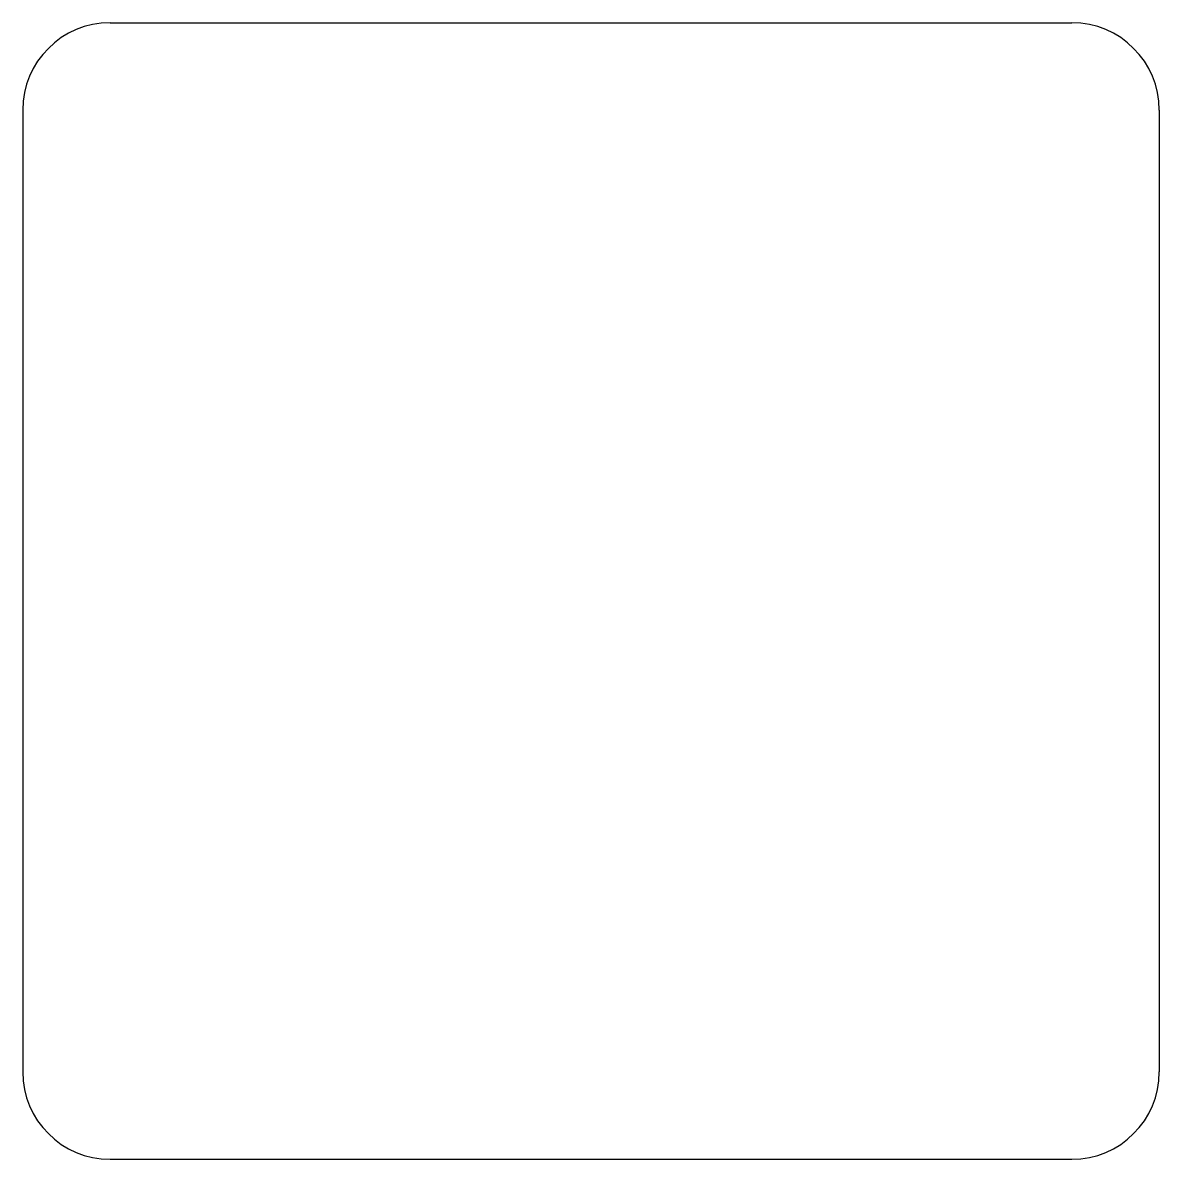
# Model space of a CAD drawing. Extents: x -13 to 13, y -13 to 13.
import ezdxf

# ---------------------------------------------------------------- set-up
doc = ezdxf.new("R2010")
doc.units = 0
doc.layers.add('MODELSKETCH_VISIBLE', color=7, linetype='CONTINUOUS')

msp = doc.modelspace()

# ---------------------------------------------------------------- linework, layer by layer
at = {"layer": 'MODELSKETCH_VISIBLE'}
for p, q in [((-11, 13), (11, 13)), ((-13, 11), (-13, -11)), ((13, 11), (13, -11)), ((-11, -13), (11, -13))]:
    msp.add_line(p, q, dxfattribs=at)
for centre, start, end in [((-11, 11), 90, 180), ((11, 11), 0, 90), ((-11, -11), 180, 270), ((11, -11), 270, 0)]:
    msp.add_arc(centre, 2, start, end, dxfattribs=at)

doc.saveas('drawing.dxf')
